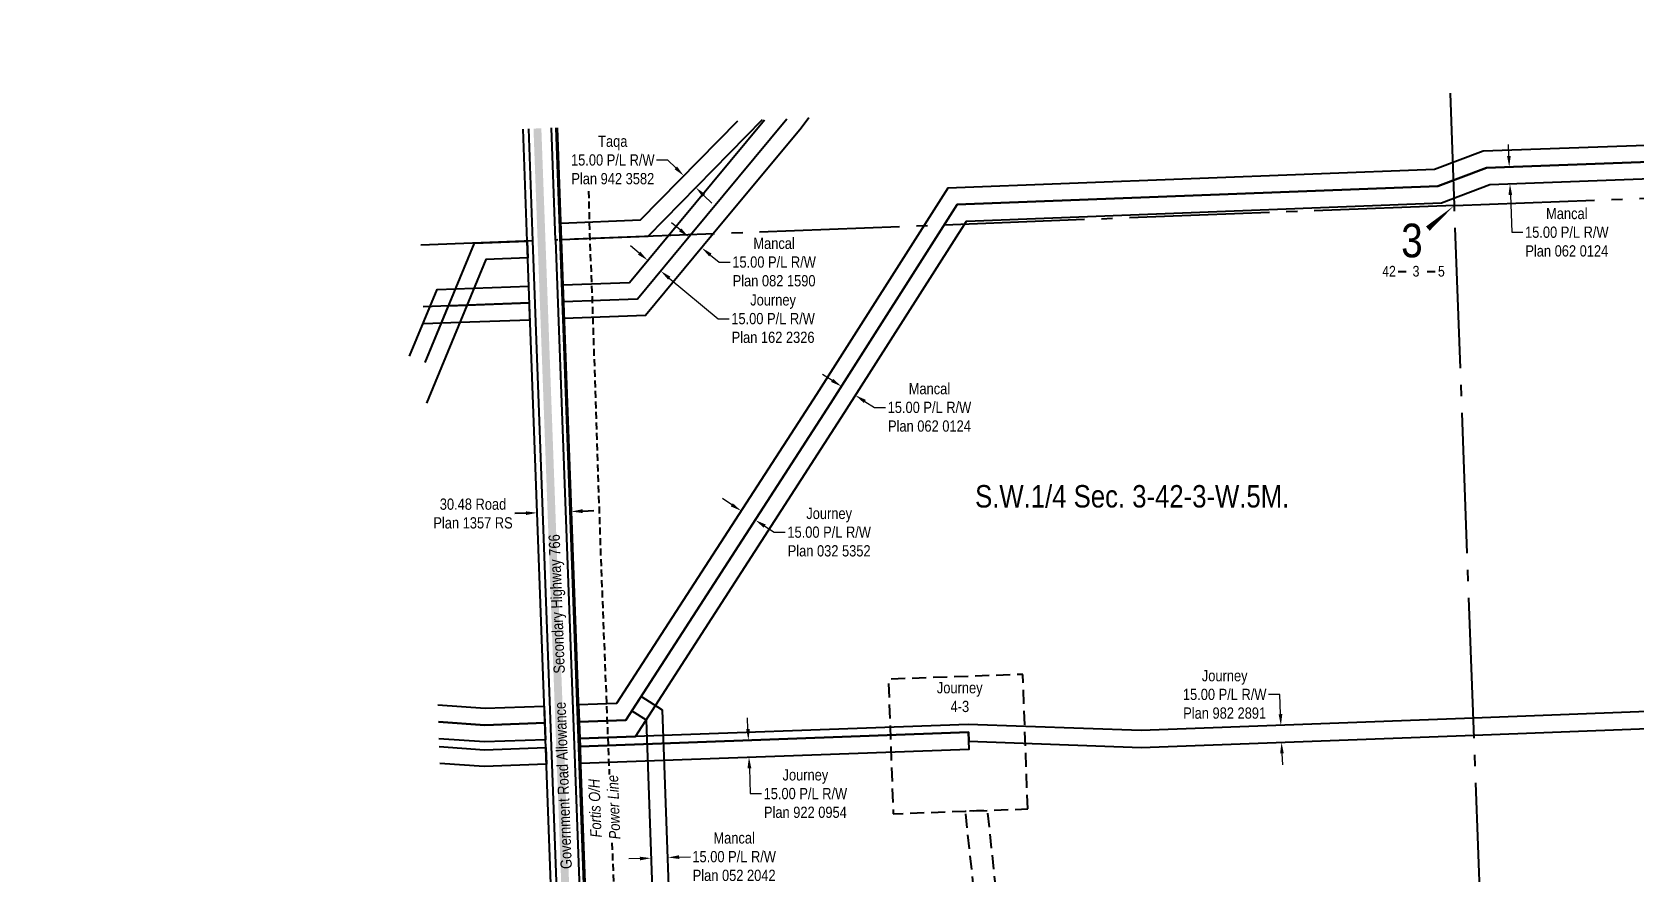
# Model space of a CAD drawing. Extents: x 665644 to 688844, y 5825051 to 5844826.
# Drawn here: x 678269 to 679697, y 5829230 to 5829978 of the extents above; entities that cross this region are included whole.
import ezdxf
from ezdxf.enums import TextEntityAlignment as Align

# ---------------------------------------------------------------- set-up
doc = ezdxf.new("R2010")
doc.units = 0
doc.header["$LTSCALE"] = 5
doc.header["$PDSIZE"] = 0.5
for name, pattern in [('foc-ACCESSROAD', [3.75, 2.5, -1.25]), ('foc-QUARTERLINE', [33, 25, -3, 2, -3]), ('UG_PIPE', [1.875, 1.25, -0.625])]:
    doc.linetypes.add(name, pattern=pattern)
doc.layers.get('Defpoints').update_dxf_attribs({"color": 9})
for name, color, linetype in [('10', 1, 'Continuous'), ('9', 3, 'Continuous'), ('AS-PIPE-UG', 44, 'UG_PIPE'), ('AS-POWER', 104, 'foc-POWER'), ('AS-POWER-T', 104, 'Continuous'), ('AS-ROADS', 254, 'Continuous'), ('C-SYMBOL', 7, 'Continuous'), ('F-AR', 190, 'foc-ACCESSROAD'), ('F-RW', 190, 'Continuous'), ('F-WS', 190, 'foc-ACCESSROAD'), ('L-QSEC', 8, 'foc-QUARTERLINE'), ('L-ROAD-T', 7, 'Continuous'), ('L-SEC', 7, 'Continuous'), ('L-SECLBL', 7, 'Continuous'), ('L-TITLEDB', 4, 'Continuous'), ('L-TITLEDB-T', 4, 'Continuous')]:
    doc.layers.add(name, color=color, linetype=linetype)
doc.layers.add('F-RW-T', color=190, linetype='Continuous', lineweight=9)
doc.layers.add('F-WS-T', color=190, linetype='Continuous', lineweight=9)
doc.styles.add('175L', font='ARIALN.TTF', dxfattribs={"height": 20})
doc.styles.add('80CG', font='ARIALN.TTF', dxfattribs={"height": 10})
doc.styles.add('80L', font='ARIALN.TTF', dxfattribs={"height": 10})
doc.styles.add('foc-LtypeFont', font='ARIALN.TTF', dxfattribs={"height": 7.35})
doc.styles.add('SIMPLEX', font='ARIALN.TTF')
doc.linetypes.add('foc-POWER', pattern='A,6,-1,["P",foc-LtypeFont,S=0.2,R=0,X=-0.625,Y=-0.75],-1.24,4', length=12.24)
doc.dimstyles.new('Compass 5 000', dxfattribs={"dimscale": 5, "dimtxt": 9, "dimasz": 2, "dimexe": 0.2, "dimexo": 0.0625, "dimgap": 0.5, "dimtad": 0, "dimtih": 1, "dimtoh": 1, "dimzin": 0, "dimdsep": 46, "dimtxsty": '80CG', "dimcen": 0.1, "dimse1": 1, "dimse2": 1, "dimclrd": 256, "dimclrt": 256, "dimaunit": 1, "dimadec": 4, "dimazin": 0, "dimtfac": 0.06, "dimtofl": 0, "dimtmove": 0, "dimatfit": 1, "dimfxl": 0.2, "dimtolj": 1, "dimtzin": 0, "dimlwd": -1, "dimarcsym": 0})

# ---------------------------------------------------------------- blocks, each defined once
blk = doc.blocks.new('L-SECLBL')
at = {"layer": '9', "color": 7}
for p, q in [((-5.1, -27.8), (-12.3, -27.8)), ((20.7, -27.8), (13.5, -27.8))]:
    blk.add_line(p, q, dxfattribs=at)
at = {"layer": '10', "color": 2, "style": 'SIMPLEX'}
blk.add_attdef('SEC', text='', height=30, dxfattribs=at).set_placement((0, 0), align=Align.MIDDLE)
at = {"layer": '10', "color": 5, "style": '80L'}
blk.add_attdef('TWP', text='', height=9.5, dxfattribs=at).set_placement((-14.4, -27.4), align=Align.MIDDLE_RIGHT)
blk.add_attdef('RGE', text='', height=9.5, dxfattribs=at).set_placement((3.6, -27.4), align=Align.MIDDLE_CENTER)
blk.add_attdef('MER', text='', height=9.5, dxfattribs=at).set_placement((23.2, -27.4), align=Align.MIDDLE_LEFT)
blk = doc.blocks.new('*D2094')
at = {"layer": 'Defpoints', "color": 0, "transparency": 16777216}
for p in [(679364.4, 5829359.4), (679382.6, 5829360.1), (679365, 5829344.4)]:
    blk.add_point(p, dxfattribs=at)
at = {"layer": 'F-RW-T', "transparency": 16777216}
for p, q in [((679381.6, 5829387.7), (679371.6, 5829387.7)), ((679382.2, 5829370.1), (679381.6, 5829387.7)), ((679383.5, 5829335.1), (679383.9, 5829325.1))]:
    blk.add_line(p, q, dxfattribs=at)
for points in [[(679383.9, 5829370.2), (679380.6, 5829370), (679382.6, 5829360.1)], [(679385.2, 5829335.2), (679381.9, 5829335.1), (679383.2, 5829345.1)]]:
    blk.add_solid(points, dxfattribs=at)
at = {"layer": 'F-RW-T', "transparency": 16777216, "insert": (679332.5, 5829387.7), "char_height": 10, "attachment_point": 5, "style": '80CG'}
blk.add_mtext('\\A1;Journey\\P15.00 P/L R/W\\PPlan 982 2891', dxfattribs=at)
blk = doc.blocks.new('*D2095')
at = {"layer": 'Defpoints', "color": 0, "transparency": 16777216}
for p in [(678926.8, 5829347.6), (678908.4, 5829332), (678927.4, 5829332.7)]:
    blk.add_point(p, dxfattribs=at)
at = {"layer": 'F-RW-T', "transparency": 16777216}
for p, q in [((678907.5, 5829356.9), (678907.2, 5829366.9)), ((678908.8, 5829322), (678909.6, 5829299.3)), ((678909.6, 5829299.3), (678919.6, 5829299.3))]:
    blk.add_line(p, q, dxfattribs=at)
for points in [[(678909.2, 5829357), (678905.9, 5829356.9), (678907.9, 5829346.9)], [(678910.5, 5829322), (678907.1, 5829321.9), (678908.4, 5829332)]]:
    blk.add_solid(points, dxfattribs=at)
at = {"layer": 'F-RW-T', "transparency": 16777216, "insert": (678958.7, 5829299.3), "char_height": 10, "attachment_point": 5, "style": '80CG'}
blk.add_mtext('\\A1;Journey\\P15.00 P/L R/W\\PPlan 922 0954', dxfattribs=at)
blk = doc.blocks.new('*D2096')
at = {"layer": 'Defpoints', "color": 0, "transparency": 16777216}
for p in [(678836.2, 5829242.4), (678821.5, 5829231.6), (678836.5, 5829232.1)]:
    blk.add_point(p, dxfattribs=at)
at = {"layer": 'F-RW-T', "transparency": 16777216}
for p, q in [((678811.2, 5829241.5), (678801.2, 5829241.1)), ((678846.2, 5829242.7), (678856.2, 5829243.1))]:
    blk.add_line(p, q, dxfattribs=at)
for points in [[(678811.1, 5829243.1), (678811.2, 5829239.8), (678821.1, 5829241.8)], [(678846.1, 5829244.4), (678846.2, 5829241.1), (678836.2, 5829242.4)]]:
    blk.add_solid(points, dxfattribs=at)
at = {"layer": 'F-RW-T', "transparency": 16777216, "insert": (678895.2, 5829243.1), "char_height": 10, "attachment_point": 5, "style": '80CG'}
blk.add_mtext('\\A1;Mancal\\P15.00 P/L R/W\\PPlan 052 2042', dxfattribs=at)
blk = doc.blocks.new('*D2097')
at = {"layer": 'Defpoints', "color": 0, "transparency": 16777216}
for p in [(679002.8, 5829680.9), (679015.2, 5829673), (679003.3, 5829654.3)]:
    blk.add_point(p, dxfattribs=at)
at = {"layer": 'F-RW-T', "transparency": 16777216}
for p, q in [((678982.5, 5829667.6), (678974, 5829673)), ((679011.7, 5829648.9), (679020.2, 5829643.5)), ((679020.2, 5829643.5), (679030.2, 5829643.5))]:
    blk.add_line(p, q, dxfattribs=at)
for points in [[(678983.4, 5829669), (678981.6, 5829666.2), (678990.9, 5829662.2)], [(679012.6, 5829650.3), (679010.8, 5829647.5), (679003.3, 5829654.3)]]:
    blk.add_solid(points, dxfattribs=at)
at = {"layer": 'F-RW-T', "transparency": 16777216, "insert": (679069.3, 5829643.5), "char_height": 10, "attachment_point": 5, "style": '80CG'}
blk.add_mtext('\\A1;Mancal\\P15.00 P/L R/W\\PPlan 062 0124', dxfattribs=at)
blk = doc.blocks.new('*D2098')
at = {"layer": 'Defpoints', "color": 0, "transparency": 16777216}
for p in [(678900.9, 5829550.3), (678913.4, 5829542.2), (678914.1, 5829543.1)]:
    blk.add_point(p, dxfattribs=at)
at = {"layer": 'F-RW-T', "transparency": 16777216}
for p, q in [((678893.1, 5829556.7), (678884.7, 5829562.2)), ((678922.5, 5829537.7), (678930.8, 5829532.3)), ((678930.8, 5829532.3), (678940.8, 5829532.3))]:
    blk.add_line(p, q, dxfattribs=at)
for points in [[(678894, 5829558.1), (678892.2, 5829555.3), (678901.5, 5829551.3)], [(678923.4, 5829539.1), (678921.5, 5829536.3), (678914.1, 5829543.1)]]:
    blk.add_solid(points, dxfattribs=at)
at = {"layer": 'F-RW-T', "transparency": 16777216, "insert": (678979.9, 5829532.3), "char_height": 10, "attachment_point": 5, "style": '80CG'}
blk.add_mtext('\\A1;Journey\\P15.00 P/L R/W\\PPlan 032 5352', dxfattribs=at)
blk = doc.blocks.new('*D2099')
at = {"layer": 'Defpoints', "color": 0, "transparency": 16777216}
for p in [(678866.3, 5829785.7), (678827, 5829761.9), (678838.6, 5829752.2)]:
    blk.add_point(p, dxfattribs=at)
at = {"layer": 'F-RW-T', "transparency": 16777216}
for p, q in [((678847, 5829801.7), (678839.3, 5829808.1)), ((678874, 5829779.3), (678881.7, 5829773)), ((678881.7, 5829773), (678891.7, 5829773))]:
    blk.add_line(p, q, dxfattribs=at)
for points in [[(678848.1, 5829803), (678846, 5829800.5), (678854.7, 5829795.4)], [(678875.1, 5829780.6), (678873, 5829778.1), (678866.3, 5829785.7)]]:
    blk.add_solid(points, dxfattribs=at)
at = {"layer": 'F-RW-T', "transparency": 16777216, "insert": (678930.8, 5829773), "char_height": 10, "attachment_point": 5, "style": '80CG'}
blk.add_mtext('\\A1;Mancal\\P15.00 P/L R/W\\PPlan 082 1590', dxfattribs=at)
blk = doc.blocks.new('*D2100')
at = {"layer": 'Defpoints', "color": 0, "transparency": 16777216}
for p in [(678843.5, 5829843), (678850.3, 5829850), (678854.1, 5829832.5)]:
    blk.add_point(p, dxfattribs=at)
at = {"layer": 'F-RW-T', "transparency": 16777216}
for p, q in [((678836, 5829864), (678826, 5829864)), ((678843.2, 5829857), (678836, 5829864)), ((678868.1, 5829832.5), (678875.3, 5829825.5))]:
    blk.add_line(p, q, dxfattribs=at)
for points in [[(678844.3, 5829858.2), (678842, 5829855.8), (678850.3, 5829850)], [(678869.3, 5829833.7), (678866.9, 5829831.3), (678861, 5829839.5)]]:
    blk.add_solid(points, dxfattribs=at)
at = {"layer": 'F-RW-T', "transparency": 16777216, "insert": (678787, 5829864), "char_height": 10, "attachment_point": 5, "style": '80CG', "bg_fill": 3, "box_fill_scale": 1.1, "bg_fill_color": 256, "bg_fill_true_color": 13158600, "bg_fill_transparency": 0}
blk.add_mtext('\\A1;Taqa\\P15.00 P/L R/W\\PPlan 942 3582', dxfattribs=at)
blk = doc.blocks.new('*D2101')
at = {"layer": 'Defpoints', "color": 0, "transparency": 16777216}
for p in [(679657.1, 5829860.3), (679586.8, 5829842.7), (679657.6, 5829845.4)]:
    blk.add_point(p, dxfattribs=at)
at = {"layer": 'F-RW-T', "transparency": 16777216}
for p, q in [((679585.9, 5829867.7), (679585.5, 5829877.7)), ((679587.2, 5829832.7), (679588.4, 5829799.6)), ((679588.4, 5829799.6), (679598.4, 5829799.6))]:
    blk.add_line(p, q, dxfattribs=at)
for points in [[(679587.5, 5829867.7), (679584.2, 5829867.6), (679586.2, 5829857.7)], [(679588.8, 5829832.8), (679585.5, 5829832.7), (679586.8, 5829842.7)]]:
    blk.add_solid(points, dxfattribs=at)
at = {"layer": 'F-RW-T', "transparency": 16777216, "insert": (679637.5, 5829799.6), "char_height": 10, "attachment_point": 5, "style": '80CG'}
blk.add_mtext('\\A1;Mancal\\P15.00 P/L R/W\\PPlan 062 0124', dxfattribs=at)
blk = doc.blocks.new('*D2136')
at = {"layer": 'Defpoints', "color": 0, "transparency": 16777216}
for p in [(678805.4, 5829759.3), (678829.7, 5829765.1), (678817, 5829749.7)]:
    blk.add_point(p, dxfattribs=at)
at = {"layer": 'F-RW-T', "transparency": 16777216}
for p, q in [((678810.4, 5829781), (678802.7, 5829787.4)), ((678837.4, 5829758.7), (678880.8, 5829722.6)), ((678880.8, 5829722.6), (678890.8, 5829722.6))]:
    blk.add_line(p, q, dxfattribs=at)
for points in [[(678811.5, 5829782.3), (678809.4, 5829779.7), (678818.1, 5829774.6)], [(678838.4, 5829760), (678836.3, 5829757.4), (678829.7, 5829765.1)]]:
    blk.add_solid(points, dxfattribs=at)
at = {"layer": 'F-RW-T', "transparency": 16777216, "insert": (678929.9, 5829722.6), "char_height": 10, "attachment_point": 5, "style": '80CG'}
blk.add_mtext('\\A1;Journey\\P15.00 P/L R/W\\PPlan 162 2326', dxfattribs=at)
blk = doc.blocks.new('*D2149')
at = {"layer": 'Defpoints', "color": 0, "transparency": 16777216}
for p in [(678719.5, 5829551.2), (678719.5, 5829549.6), (678750, 5829552.3)]:
    blk.add_point(p, dxfattribs=at)
at = {"layer": 'L-TITLEDB-T', "transparency": 16777216}
for p, q in [((678709.5, 5829549.2), (678699.6, 5829548.9)), ((678760, 5829551.1), (678770, 5829551.5))]:
    blk.add_line(p, q, dxfattribs=at)
for points in [[(678709.5, 5829550.9), (678709.6, 5829547.6), (678719.5, 5829549.6)], [(678760, 5829552.8), (678760.1, 5829549.4), (678750, 5829550.7)]]:
    blk.add_solid(points, dxfattribs=at)
at = {"layer": 'L-TITLEDB-T', "transparency": 16777216, "insert": (678662.4, 5829548.9), "char_height": 10, "attachment_point": 5, "style": '80CG'}
blk.add_mtext('\\A1;30.48 Road\\PPlan 1357 RS', dxfattribs=at)

msp = doc.modelspace()

# ---------------------------------------------------------------- hatches: boundary and pattern name
at = {"layer": 'AS-ROADS'}
h = msp.add_hatch(color=256, dxfattribs=at)
h.dxf.hatch_style = 1
h.paths.add_polyline_path([(682678.285, 5832378.284), (682679.237, 5832371.44), (682678.476, 5832368.778), (682676.859, 5832365.926), (682687.322, 5832365.831), (682684.183, 5832370.964), (682682.661, 5832374.577), (682682.566, 5832377.333), (682682.566, 5832379.045)], flags=16)
h.paths.add_polyline_path([(681464.565, 5832333.37), (681471.954, 5832333.222), (681472.545, 5832327.019), (681474.319, 5832324.36), (681475.206, 5832323.326), (681461.314, 5832321.997), (681462.939, 5832325.394), (681463.974, 5832328.2), (681464.252, 5832330.272), (681464.542, 5832331.722)], flags=16)
h.paths.add_polyline_path([(681048.14, 5832317.983), (681052.253, 5832311.083), (681052.694, 5832307.12), (681062.388, 5832306.826), (681060.185, 5832312.404), (681056.954, 5832317.249), (681056.66, 5832320.038)], flags=16)
edge = h.paths.add_edge_path()
edge.add_line((683515.178, 5832287.041), (683508.934, 5832397.566))
edge.add_line((677284.424, 5825051.076), (677268.886, 5825051.076))

# ---------------------------------------------------------------- linework, layer by layer
at = {"layer": 'AS-PIPE-UG', "flags": 128}
msp.add_lwpolyline([(678765.432, 5829836.298), (678766.128, 5829800.605), (678768.339, 5829746.843), (678776.207, 5829510.384), (678788.356, 5829201.483), (678792.118, 5829071.741), (678798.342, 5829057.874), (678811.293, 5829052.241), (679068.094, 5829083.091), (679109.922, 5829081.405), (679113.563, 5829070.404)], dxfattribs=at)
at = {"layer": 'AS-POWER', "flags": 128}
msp.add_lwpolyline([(678792.838, 5828064.275), (678790.312, 5828185.136), (678777.534, 5828852.507), (678775.438, 5828953.751), (678774.503, 5828993.023), (678768.924, 5829009.882), (678765.642, 5829096.772), (678736.544, 5829892.778)], dxfattribs=at)
at = {"layer": 'AS-ROADS', "const_width": 6.999, "flags": 128}
msp.add_lwpolyline([(678772.46, 5828063.511), (678753.426, 5828976.839), (678719.807, 5829892.133)], dxfattribs=at)
at = {"layer": 'F-AR', "flags": 128}
msp.add_lwpolyline([(679150.428, 5829008.361), (679121.162, 5829284.379), (679101.128, 5829283.669), (679130.399, 5829007.599)], dxfattribs=at)
at = {"layer": 'F-RW', "flags": 128}
for points in [[(678920.249, 5829899.856), (678818.107, 5829795.859), (678741.125, 5829792.859), (678740.579, 5829807.844), (678811.649, 5829810.559), (678898.43, 5829899.015)], [(678742.599, 5829752.757), (678801.767, 5829754.888), (678844.872, 5829806.905), (678922.115, 5829899.928)], [(678961.899, 5829901.461), (678954.833, 5829892.375), (678876.61, 5829798.104), (678816.29, 5829725.388), (678743.7, 5829722.78), (678743.142, 5829737.786), (678809.029, 5829740.145), (678856.415, 5829797.329), (678942.254, 5829900.704)], [(678743.15, 5829737.769), (678809.026, 5829740.141), (678856.415, 5829797.329), (678942.254, 5829900.704)], [(678619.686, 5829683.601), (678663.583, 5829790.046), (678710.63, 5829791.808), (678711.122, 5829776.826), (678673.711, 5829775.451), (678621.02, 5829647.433)], [(678605.821, 5829689.319), (678630.314, 5829748.713), (678712.082, 5829751.658), (678712.107, 5829751.659)], [(678618.408, 5829718.276), (678650.659, 5829719.445), (678713.182, 5829721.676), (678712.622, 5829736.67), (678617.856, 5829733.256)], [(678619.686, 5829683.601), (678640.5, 5829734.072)], [(678640.5, 5829734.072), (678712.622, 5829736.67), (678712.658, 5829736.671)], [(678630.942, 5829378.332), (678673.147, 5829375.397), (678725.929, 5829377.244), (678726.469, 5829362.294), (678672.892, 5829360.408), (678631.497, 5829363.265)], [(678631.497, 5829363.265), (678672.892, 5829360.408), (678726.469, 5829362.294), (678727.021, 5829347.288), (678672.669, 5829345.395), (678632.054, 5829348.149)], [(678632.31, 5829341.208), (678672.573, 5829338.408), (678727.26, 5829340.282), (678727.954, 5829325.444), (678672.283, 5829323.38), (678632.868, 5829326.071)]]:
    msp.add_lwpolyline(points, dxfattribs=at)
for points in [[(678756.93, 5829363.401), (678798.738, 5829364.905), (678981.164, 5829646.861), (679094.001, 5829824.229), (679522.652, 5829840.694), (679566.043, 5829856.911), (679880.535, 5829868.723), (679883.204, 5829789.55), (679898.194, 5829790.102), (679895.052, 5829883.514), (679563.082, 5829871.78), (679519.669, 5829855.594), (679085.601, 5829838.896), (678968.54, 5829654.969), (678790.409, 5829379.621), (678756.382, 5829378.374)], [(678757.489, 5829348.392), (678807.204, 5829350.228), (678993.591, 5829639.058), (679102.422, 5829809.56), (679525.647, 5829825.809), (679569.013, 5829842.04), (679896.036, 5829854.315), (680338.354, 5829870.919), (680337.81, 5829885.904), (679880.535, 5829868.723), (679566.043, 5829856.911), (679522.652, 5829840.694), (679094.001, 5829824.229), (678981.164, 5829646.861), (678798.738, 5829364.905), (678756.93, 5829363.401)], [(678757.777, 5829341.455), (679104.081, 5829354.046), (679104.38, 5829346.015), (679257.964, 5829340.436), (679554.877, 5829351.559), (679702.388, 5829357.087), (680356.514, 5829381.609), (680355.958, 5829396.595), (679701.826, 5829372.072), (679554.329, 5829366.543), (679257.954, 5829355.442), (679103.793, 5829361.045), (678757.489, 5829348.392)], [(678804.119, 5829373.225), (678816.824, 5829365.145), (678822.766, 5829197.596), (678808.285, 5829182.131), (678763.56, 5829180.364), (678764.118, 5829165.379), (678815.036, 5829167.368), (678837.993, 5829191.931), (678831.415, 5829373.59), (678812.297, 5829385.873)], [(678758.218, 5829326.553), (679104.636, 5829339.061), (679104.081, 5829354.046), (678757.777, 5829341.455)]]:
    msp.add_lwpolyline(points, close=True, dxfattribs=at)
at = {"layer": 'F-WS', "flags": 128}
msp.add_lwpolyline([(679156.866, 5829285.643), (679152.619, 5829405.553), (679032.709, 5829401.306), (679036.956, 5829281.396), (679101.128, 5829283.669)], close=True, dxfattribs=at)
at = {"layer": 'L-QSEC', "flags": 128}
for points in [[(679537.328, 5829823.569), (679533.687, 5829923.49)], [(679537.328, 5829823.569), (680338.988, 5829853.924)], [(679537.328, 5829823.569), (678735.923, 5829792.669)], [(679567.072, 5829019.039), (679537.328, 5829823.569)], [(678715.749, 5829791.915), (678615.828, 5829788.262)]]:
    msp.add_lwpolyline(points, dxfattribs=at)
at = {"layer": 'L-SEC', "flags": 128}
for points in [[(678715.749, 5829791.915), (678712.065, 5829891.835)], [(678735.923, 5829792.669), (678732.247, 5829892.612)], [(678745.397, 5828987.77), (678715.749, 5829791.915)], [(678735.923, 5829792.669), (678765.5, 5828988.545)]]:
    msp.add_lwpolyline(points, dxfattribs=at)
at = {"layer": 'L-SECLBL', "flags": 128}
msp.add_lwpolyline([(679537.328, 5829823.569, 0, 4.999, 0), (679513.586, 5829802.869, 0, 0, 0)], format="xyseb", dxfattribs=at)
at = {"layer": 'L-TITLEDB', "flags": 128}
for points in [[(678710.63, 5829791.808), (678706.997, 5829891.64)], [(678737.519, 5829892.816), (678741.125, 5829792.859)], [(678740.024, 5828992.736), (678710.63, 5829791.808)], [(678741.125, 5829792.859), (678770.482, 5828993.9)]]:
    msp.add_lwpolyline(points, dxfattribs=at)

# ---------------------------------------------------------------- block references
at = {"layer": 'L-SECLBL', "xscale": 0.999876, "yscale": 0.999876, "zscale": 0.999876}
msp.add_blockref('L-SECLBL', (679499.465, 5829792.293), dxfattribs=at).add_auto_attribs({'SEC': '3', 'TWP': '42', 'RGE': '3', 'MER': '5'})

# ---------------------------------------------------------------- texts
at = {"layer": 'C-SYMBOL', "color": 3, "style": '175L'}
msp.add_text('S.W.1/4 Sec. 3-42-3-W.5M.', height=19.99752, dxfattribs=at).set_placement((679250.044, 5829548.306), align=Align.BOTTOM_CENTER)
at = {"layer": 'F-WS-T', "insert": (679074.751, 5829398.695), "char_height": 9.99876, "attachment_point": 1, "style": '175L'}
msp.add_mtext_dynamic_manual_height_columns('\\pi1.1604;Journey\\P\\pi13.393;4-3', width=42.66358, gutter_width=100, heights=[0], dxfattribs=at)
at = {"layer": 'L-ROAD-T', "style": '80L'}
for s, p in [('Secondary Highway 766', (678736.97, 5829468.401)), ('Government Road Allowance', (678742.764, 5829306.596))]:
    msp.add_text(s, height=9.99876, rotation=92.152778, dxfattribs=at).set_placement(p, align=Align.MIDDLE_CENTER)

# ---------------------------------------------------------------- dimensions: what is measured, and where the dimension line sits
at = {"layer": 'F-RW-T'}
for base, p1, p2, angle, text, picture, middle in [((679586.806, 5829842.708), (679657.052, 5829860.329), (679657.613, 5829845.366), 272.14974, 'Mancal\\P15.00 P/L R/W\\PPlan 062 0124', '*D2101', (679637.511, 5829799.564)), ((678866.343, 5829785.728), (678826.967, 5829761.867), (678838.567, 5829752.244), 320.323541, 'Mancal\\P15.00 P/L R/W\\PPlan 082 1590', '*D2099', (678930.822, 5829772.959)), ((678829.667, 5829765.051), (678805.404, 5829759.277), (678816.952, 5829749.707), 320.352753, 'Journey\\P15.00 P/L R/W\\PPlan 162 2326', '*D2136', (678929.926, 5829722.645)), ((679382.603, 5829360.111), (679364.996, 5829344.445), (679364.435, 5829359.43), 92.144996, 'Journey\\P15.00 P/L R/W\\PPlan 982 2891', '*D2094', (679332.482, 5829387.725)), ((678908.44, 5829331.977), (678926.834, 5829347.602), (678927.373, 5829332.661), 272.067935, 'Journey\\P15.00 P/L R/W\\PPlan 922 0954', '*D2095', (678958.707, 5829299.264))]:
    dim = msp.add_linear_dim(base=base, p1=p1, p2=p2, angle=angle, text=text, dimstyle='Compass 5 000', dxfattribs=at)
    dim.commit()
    dim.dimension.update_dxf_attribs({"geometry": picture, "text_midpoint": middle, "dimtype": 161})
for p1, p2, distance, text, picture, middle in [((679002.817, 5829680.884), (679015.231, 5829672.96), -22.147, 'Mancal\\P15.00 P/L R/W\\PPlan 062 0124', '*D2097', (679069.259, 5829643.531)), ((678900.852, 5829550.339), (678913.441, 5829542.194), 1.131, 'Journey\\P15.00 P/L R/W\\PPlan 032 5352', '*D2098', (678979.933, 5829532.279)), ((678821.522, 5829231.563), (678836.539, 5829232.106), 10.288, 'Mancal\\P15.00 P/L R/W\\PPlan 052 2042', '*D2096', (678895.239, 5829243.111))]:
    dim = msp.add_aligned_dim(p1=p1, p2=p2, distance=distance, text=text, dimstyle='Compass 5 000', dxfattribs=at)
    dim.commit()
    dim.dimension.update_dxf_attribs({"geometry": picture, "text_midpoint": middle})
at = {"layer": 'L-TITLEDB-T'}
dim = msp.add_aligned_dim(p1=(678749.965, 5829552.293), p2=(678719.482, 5829551.172), distance=1.57, text='30.48 Road\\PPlan 1357 RS', dimstyle='Compass 5 000', dxfattribs=at)
dim.commit()
dim.dimension.update_dxf_attribs({"geometry": '*D2149', "text_midpoint": (678662.446, 5829548.867)})

# ---------------------------------------------------------------- next in the draw order: texts
at = {"layer": 'AS-POWER-T', "insert": (678767.14, 5829257.484), "char_height": 9.99876, "attachment_point": 1, "rotation": 92.106506, "style": '175L', "bg_fill": 3, "box_fill_scale": 1.1, "bg_fill_color": 256, "bg_fill_transparency": 0}
msp.add_mtext_dynamic_manual_height_columns('\\pi2.5566;{\\fArial Narrow|b0|i1|c0|p34;Fortis O/H\\P\\pi0.32976;Power Line}', width=57.1191, gutter_width=100, heights=[0], dxfattribs=at)

# ---------------------------------------------------------------- next in the draw order: dimensions: what is measured, and where the dimension line sits
at = {"layer": 'F-RW-T'}
dim = msp.add_linear_dim(base=(678850.316, 5829849.973), p1=(678854.133, 5829832.539), p2=(678843.473, 5829842.997), angle=135.547669, text='Taqa\\P15.00 P/L R/W\\PPlan 942 3582', dimstyle='Compass 5 000', override={"dimtfill": 1}, dxfattribs=at)
dim.commit()
dim.dimension.update_dxf_attribs({"geometry": '*D2100', "text_midpoint": (678786.954, 5829863.979), "dimtype": 161})

doc.saveas('drawing.dxf')
